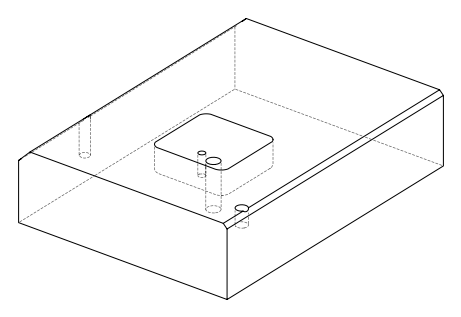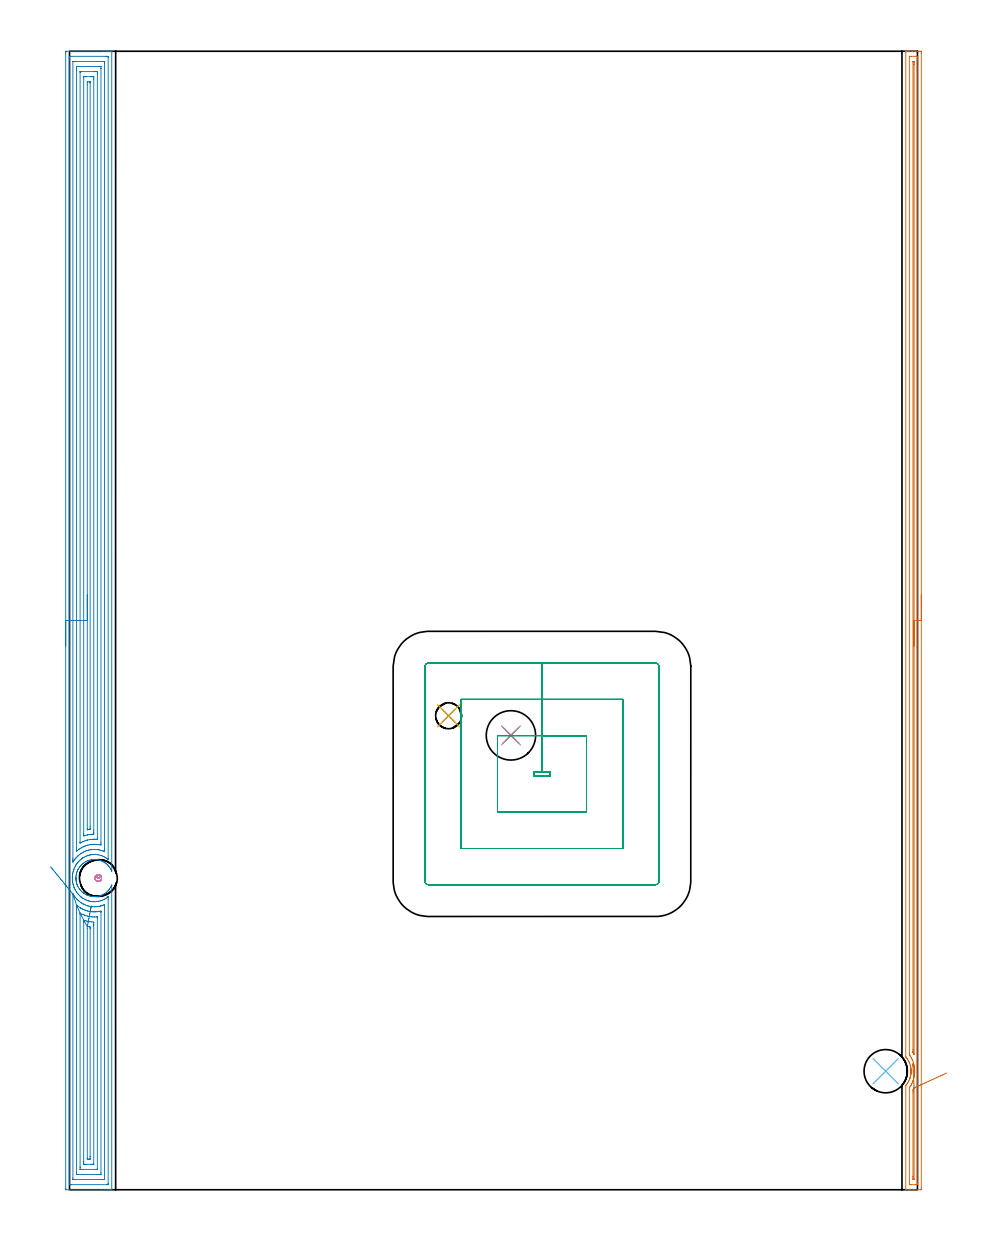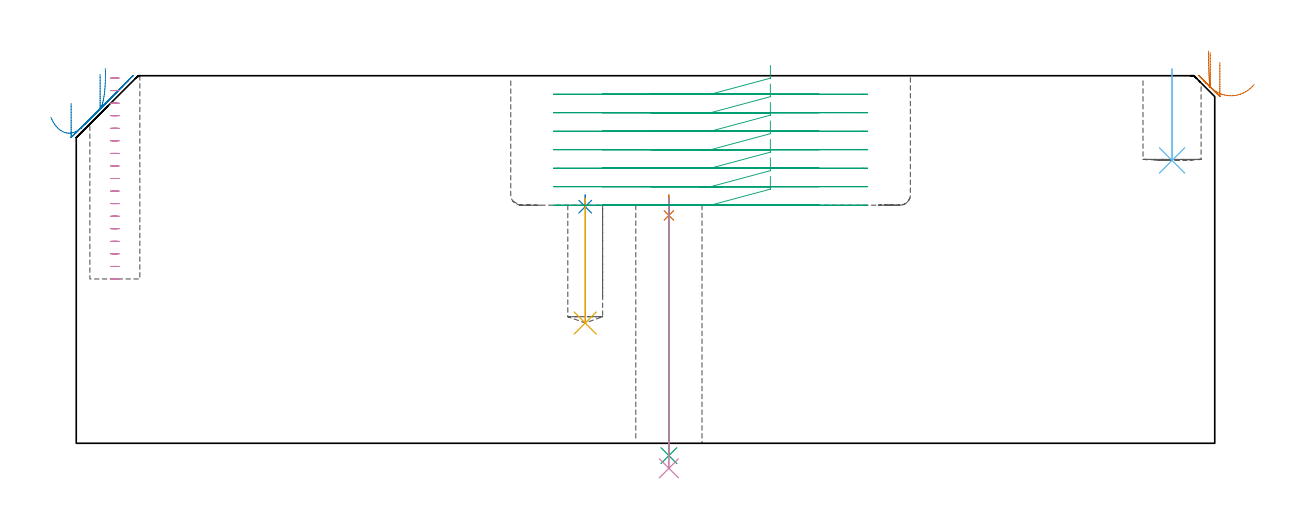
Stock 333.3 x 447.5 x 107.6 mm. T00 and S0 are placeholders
(PLAN: 10 operations, 7 tool changes, 50.3 min)
(1 SPOT_DRILL | STEP1HOLE | NXT0321_9005460120000 | 0.06 min | 4453 mm3)
(2 SPOT_DRILL_1 | STEP1POCKET | NXT0321_9005460120000 | 0.04 min | 4164 mm3)
(3 DRILL_THROUGH_HOLE_INTO_CENTER | STEP1HOLE | NXT0301_087 | 0.31 min | 7158 mm3)
(4 DRILL_TO_ENLARGE_THROUGH_HOLE | STEP1HOLE | UGT0301_261 | 0.33 min | 20139 mm3)
(5 DRILL_BLIND_HOLE_INTO_CENTER | STEP1POCKET | NXT0301_073 | 0.16 min | 2764 mm3)
(6 INDEXABLE_INSERT_DRILL_BLIND_HOLE_FROM_SOLID | STEP1POCKET_1 | NXT0302_005 | 0.11 min | 5570 mm3)
(7 AREA_MILL | FG_CHAMFER_SURFACE | UGT0205_001 | 10.95 min | 8315 mm3)
(8 AREA_MILL_1 | FG_CHAMFER_SURFACE_1 | UGT0205_001 | 25.11 min | 73232 mm3)
(9 MILL_RECTANGULAR_POCKET | POCKET_RECTANGULAR_STRAIGHT | NXT0201_007 | Follow Part, ap 6.25, ae 75% | 12.4 min | 474423 mm3)
(10 MILL_BLIND_HOLE_FROM_SOLID_MATERIAL | STEP1POCKET_2 | NXT0201_011 | Spiral | 0.85 min | 8852 mm3)
(TOOL NXT0321_9005460120000 | NC Spot Drill, 142deg, 12mm, Carbide, Uncoated | D12 PA142 FL30 Z2)
(TOOL NXT0301_087 | Carbide Drill 11.6mm [860.1-1160-058A1-MM 2214] | D11.6 PA140 FL72 Z2)
(TOOL UGT0301_261 | Twist Drill 19.4 mm | D19.4 PA118 FL140 Z2)
(TOOL NXT0301_073 | Carbide Drill 10.2mm [860.1-1020-031A1-MM 2214] | D10.2 PA140 FL55 Z2)
(TOOL NXT0302_005 | Index. Insert Drill 17mm [880-D1700L20-05] | D17 PA176 FL85 Z2)
(TOOL UGT0205_001 | Chamfer Mill 20 x 3 x 45 deg. | D20 FL50 Z2)
(TOOL NXT0201_007 | ENDMILL 25mm [R216.25-25050GCK54P 1620] | D25 R3 FL54 Z5)
(TOOL NXT0201_011 | ENDMILL 12mm [2P460-1200-NA 1630] | D12 FL38 Z6)
(OP 1 SPOT_DRILL)
G17 G21 G94 G90
T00 M6
G54
G17 G0 G90 X173.5 Y178.6 S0 M3
G43 Z117.6 H0
G94 G81 G98 Z66.7 F250. R72.7
G80
M5
M2
(OP 2 SPOT_DRILL_1)
G17 G21 G94 G90
T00 M6
G54
G17 G0 G90 X149. Y186.3 S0 M3
G43 Z117.6 H0
G94 G81 G98 Z69.261 F250. R72.7
G80
M5
M2
(OP 3 DRILL_THROUGH_HOLE_INTO_CENTER)
G17 G21 G94 G90
T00 M6
G54
G17 G0 G90 X173.5 Y178.6 S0 M3
G43 Z117.6 H1
G94 G73 G98 Z-3.611 F250. Q10.473 R71.7
G80
M5
M2
(OP 4 DRILL_TO_ENLARGE_THROUGH_HOLE)
G17 G21 G94 G90
T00 M6
G54
G17 G0 G90 X173.5 Y178.6 S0 M3
G43 Z117.6 H0
G94 G73 G98 Z-7.328 F250. Q19.257 R71.7
G80
M5
M2
(OP 5 DRILL_BLIND_HOLE_INTO_CENTER)
G17 G21 G94 G90
T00 M6
G54
G17 G0 G90 X149. Y186.3 S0 M3
G43 Z117.6 H1
G94 G81 G98 Z35.2 F250. R71.7
G80
M5
M2
(OP 6 INDEXABLE_INSERT_DRILL_BLIND_HOLE_FROM_SOLID)
G17 G21 G94 G90
T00 M6
G54
G17 G0 G90 X320.8 Y46.6 S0 M3
G43 Z117.6 H1
G94 G81 G98 Z82.8 F250. R109.6
G80
M5
M2
(OP 7 AREA_MILL)
G17 G21 G94 G90
T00 M6
G54
G17 G0 G90 X334.8 Y233.75 S1061 M3
G43 Z117.6 H0
Z111.5
G94 G1 Y233.712 Z110.628 F250.
Y233.598 Z109.763
Y233.409 Z108.912
Y233.147 Z108.08
Y232.813 Z107.274
Y232.41 Z106.5
Y231.941 Z105.764
Y231.41 Z105.072
Y230.821 Z104.429
Y230.178 Z103.84
Y229.486 Z103.308
Y228.75 Z102.84
Y227.976 Z102.437
Y227.17 Z102.103
Y226.338 Z101.841
Y225.486 Z101.652
Y224.622 Z101.538
Y223.75 Z101.5
X334.799 Y0.631 Z101.501
X334.796 Y0.214 Z101.502
X334.792 Y0.01 Z101.505
X334.386 Y0. Z101.91
X331.75 Z104.545
X330.353 Z105.943
X329.992 Z106.302
X329.04 Z107.26
X328.868 Y0.002 Z107.425
X328.702 Y0.01 Z107.589
X328.7 Y0.184 Z107.6
Y40.873
X328.703 Y41.001 Z107.589
X328.817 Y41.148 Z107.481
X329.016 Y41.401 Z107.283
X329.114 Y41.533 Z107.186
X329.342 Y41.844 Z106.957
X329.377 Y41.895 Z106.923
X329.631 Y42.312 Z106.669
X329.865 Y42.738 Z106.434
X330.065 Y43.166 Z106.232
X330.248 Y43.599 Z106.048
X330.261 Y43.632 Z106.036
X330.285 Y43.705 Z106.013
X330.334 Y43.854 Z105.964
X330.381 Y44.003 Z105.912
X330.406 Y44.077 Z105.888
X330.536 Y44.526 Z105.763
X330.636 Y44.972 Z105.663
X330.65 Y45.058 Z105.649
X330.696 Y45.344 Z105.598
X330.709 Y45.42 Z105.586
X330.73 Y45.601 Z105.566
X330.747 Y45.756 Z105.548
X330.761 Y45.866 Z105.538
Y45.872
X330.776 Y46.189 Z105.512
X330.779 Y46.238 Z105.51
X330.787 Y46.314
Y46.317
X330.788 Y46.636 Z105.504
X330.789 Y46.7 Z105.506
Y46.723
Y46.761 Z105.504
X330.782 Y46.85 Z105.505
X330.775 Y47.06 Z105.519
X330.771 Y47.133 Z105.522
X330.768 Y47.208 Z105.526
X330.731 Y47.595 Z105.566
X330.725 Y47.655 Z105.572
X330.668 Y48.027 Z105.628
X330.658 Y48.101 Z105.641
X330.563 Y48.55 Z105.732
X330.445 Y48.995 Z105.851
X330.249 Y49.6 Z106.049
X330.206 Y49.713 Z106.093
X330.194 Y49.745 Z106.106
X330.164 Y49.815 Z106.135
X330.134 Y49.889 Z106.165
X329.922 Y50.339 Z106.375
X329.846 Y50.486 Z106.453
X329.69 Y50.783 Z106.609
X329.464 Y51.157 Z106.834
X329.376 Y51.302 Z106.922
X329.246 Y51.492 Z107.052
X329.165 Y51.604 Z107.133
X329.112 Y51.677 Z107.186
X328.797 Y52.074 Z107.499
X328.704 Y52.198 Z107.59
X328.7 Y52.498 Z107.6
Y447.316
X328.702 Y447.49 Z107.588
X328.868 Y447.498 Z107.425
X329.04 Y447.5 Z107.26
X329.27 Z107.029
X329.992 Z106.302
X331.232 Z105.065
X332.629 Z103.667
X333.249 Z103.047
X334.127 Z102.169
X334.386 Y447.497 Z101.91
X334.792 Y447.49 Z101.505
X334.796 Y447.286 Z101.502
X334.8 Y446.869 Z101.5
Y223.75
X333.386 Z102.914
Y2.544
X333.379 Y2.018 Z102.921
X333.36 Y2.01 Z102.94
X333.288 Y2.005 Z103.012
X333.178 Y2.002 Z103.122
X333.041 Y2. Z103.259
X332.629 Z103.671
X330.871 Z105.429
X330.404 Z105.896
X330.196 Y2.003 Z106.104
X330.161 Y2.005 Z106.139
X330.128 Y2.009 Z106.172
X330.121 Y2.054 Z106.179
X330.116 Y2.294 Z106.184
X330.115 Y2.419 Z106.185
X330.114 Y3.19 Z106.186
X330.115 Y39.854 Z106.185
X330.117 Y39.978 Z106.183
X330.121 Y40.074 Z106.179
X330.124 Y40.118 Z106.176
X330.372 Y40.487 Z105.928
X330.618 Y40.873 Z105.682
X330.678 Y40.971 Z105.622
X330.714 Y41.033 Z105.586
X330.871 Y41.317 Z105.429
X331.025 Y41.611 Z105.275
X331.1 Y41.767 Z105.2
X331.306 Y42.219 Z104.994
X331.492 Y42.661 Z104.808
X331.534 Y42.771 Z104.766
X331.562 Y42.852 Z104.738
X331.75 Y43.436 Z104.55
X331.777 Y43.528 Z104.523
X331.784 Y43.556 Z104.516
X331.881 Y43.936 Z104.419
X331.95 Y44.246 Z104.35
X331.994 Y44.45 Z104.306
X332.087 Y45.001 Z104.213
X332.128 Y45.344 Z104.172
X332.171 Y45.81 Z104.129
X332.195 Y46.238 Z104.105
X332.199 Y46.676 Z104.101
X332.185 Y47.133 Z104.115
X332.151 Y47.618 Z104.149
X332.109 Y48.027 Z104.191
X332.011 Y48.656 Z104.289
X331.957 Y48.921 Z104.343
X331.919 Y49.096 Z104.381
X331.75 Y49.769 Z104.55
X331.736 Y49.815 Z104.564
X331.73 Y49.836 Z104.57
X331.425 Y50.71 Z104.875
X331.163 Y51.307 Z105.137
X331.014 Y51.604 Z105.286
X330.871 Y51.874 Z105.429
X330.506 Y52.498 Z105.794
X330.338 Y52.761 Z105.962
X330.142 Y53.065 Z106.158
X330.121 Y53.104 Z106.179
X330.118 Y53.125 Z106.182
X330.116 Y53.172 Z106.184
X330.114 Y53.268 Z106.186
Y53.392
Y444.956
X330.121 Y445.482 Z106.179
X330.14 Y445.49 Z106.16
X330.212 Y445.495 Z106.088
X330.322 Y445.498 Z105.978
X330.459 Y445.5 Z105.841
X330.871 Z105.429
X332.629 Z103.671
X333.096 Z103.204
X333.304 Y445.497 Z102.996
X333.339 Y445.495 Z102.961
X333.372 Y445.491 Z102.928
X333.379 Y445.446 Z102.921
X333.384 Y445.206 Z102.916
X333.385 Y445.081 Z102.915
X333.386 Y444.31 Z102.914
Y223.75
X331.972 Z104.328
X331.971 Y53.392 Z104.329
X331.969 Y53.187 Z104.331
X331.967 Y53.172 Z104.333
X331.965 Y53.171 Z104.335
X331.956 Y53.178 Z104.344
X331.942 Y53.198 Z104.358
X331.827 Y53.392 Z104.473
X331.75 Y53.526 Z104.55
X331.595 Y53.804 Z104.705
X331.535 Y53.914 Z104.765
X331.532 Y54.061 Z104.768
X331.53 Y54.287 Z104.77
X331.529 Y54.512 Z104.771
X331.528 Y55.181 Z104.772
X331.529 Y443.292 Z104.771
X331.53 Y443.405 Z104.77
X331.532 Y443.46 Z104.768
X331.535 Y443.482 Z104.765
X331.552 Y443.493 Z104.748
X331.75 Z104.55
X331.948 Y443.49 Z104.352
X331.965 Y443.292 Z104.335
X331.968 Y443.07 Z104.332
X331.971 Y442.398 Z104.329
X331.972 Y442.172 Z104.328
Y223.75
Y222.878 Z104.367
Y222.013 Z104.48
Y221.162 Z104.669
Y220.33 Z104.932
Y219.524 Z105.265
Y218.75 Z105.668
Y218.014 Z106.137
Y217.322 Z106.668
Y216.679 Z107.257
Y216.09 Z107.901
Y215.558 Z108.593
Y215.09 Z109.328
Y214.687 Z110.102
Y214.353 Z110.908
Y214.091 Z111.74
Y213.902 Z112.592
Y213.788 Z113.457
Y213.75 Z114.328
G0 Z117.6
X331.5 Y49.491
Z114.812
G1 Y49.496 Z113.94
X331.503 Y49.424 Z113.07
X331.51 Y49.278 Z112.21
X331.521 Y49.057 Z111.367
X331.536 Y48.763 Z110.545
X331.553 Y48.399 Z109.753
X331.575 Y47.967 Z108.995
X331.599 Y47.471 Z108.277
X331.626 Y46.915 Z107.606
X331.656 Y46.302 Z106.986
X331.689 Y45.638 Z106.422
X331.724 Y44.926 Z105.918
X331.761 Y44.174 Z105.477
X331.799 Y43.386 Z105.104
X331.84 Y42.569 Z104.802
X331.881 Y41.729 Z104.571
X331.923 Y40.872 Z104.415
X331.965 Y40.004 Z104.335
X331.971 Y39.753 Z104.329
Y4.208
X331.97 Y4.095 Z104.33
X331.967 Y4.04 Z104.333
X331.965 Y4.018 Z104.335
X331.948 Y4.007 Z104.352
X331.75 Z104.55
X331.552 Y4.01 Z104.748
X331.535 Y4.208 Z104.765
X331.532 Y4.429 Z104.768
X331.529 Y5.102 Z104.771
Y5.328
Y38.415
X331.534 Y39.084 Z104.766
X331.536 Y39.302 Z104.764
X331.75 Y39.666 Z104.55
X331.865 Y39.862 Z104.435
X331.935 Y39.978 Z104.365
X331.948 Y39.996 Z104.352
X331.965 Y40.004 Z104.335
X332.575 Y40.284 Z103.777
X333.226 Y40.583 Z103.279
X333.914 Y40.898 Z102.846
X334.634 Y41.229 Z102.481
X335.381 Y41.571 Z102.185
X336.147 Y41.923 Z101.963
X336.929 Y42.282 Z101.815
X337.719 Y42.644 Z101.743
X338.512 Y43.008 Z101.746
X339.301 Y43.37 Z101.826
X340.082 Y43.728 Z101.981
X340.847 Y44.079 Z102.21
X341.591 Y44.421 Z102.512
X342.308 Y44.75 Z102.884
X342.993 Y45.064 Z103.323
X343.641 Y45.361 Z103.826
X344.246 Y45.639 Z104.39
X344.804 Y45.895 Z105.009
G0 Z117.6
M5
M2
(OP 8 AREA_MILL_1)
G17 G21 G94 G90
T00 M6
G54
G17 G0 G90 X-1.5 Y213.75 S1061 M3
G43 Z117.6 H0
Z99.5
G94 G1 Y213.788 Z98.628 F250.
Y213.902 Z97.764
Y214.091 Z96.912
Y214.353 Z96.08
Y214.687 Z95.274
Y215.09 Z94.5
Y215.558 Z93.764
Y216.09 Z93.072
Y216.679 Z92.429
Y217.322 Z91.84
Y218.014 Z91.309
Y218.75 Z90.84
Y219.524 Z90.437
Y220.33 Z90.103
Y221.162 Z89.841
Y222.014 Z89.652
Y222.878 Z89.538
Y223.75 Z89.5
Y446.869
X-1.497 Y447.179 Z89.502
X-1.492 Y447.49 Z89.506
X-1.177 Y447.5 Z89.82
X13.342 Z104.336
X14.758 Z105.754
X15.124 Z106.119
X15.856 Z106.855
X16.119 Z107.119
X16.543 Y447.497 Z107.535
X16.592 Y447.494 Z107.583
X16.597 Y447.492 Z107.588
X16.6 Y447.316 Z107.6
Y125.381
X16.596 Y125.191 Z107.589
X16.528 Y125.326 Z107.526
X16.501 Y125.381 Z107.501
X16.435 Y125.529 Z107.435
X16.269 Y125.87 Z107.269
X16.008 Y126.322 Z107.008
X15.724 Y126.763 Z106.724
X15.701 Y126.795 Z106.701
X15.342 Y127.234 Z106.342
X14.962 Y127.657 Z105.962
X14.814 Y127.8 Z105.814
X14.378 Y128.171 Z105.378
X13.927 Y128.519 Z104.927
X13.882 Y128.551 Z104.882
X13.466 Y128.802 Z104.466
X13.04 Y129.031 Z104.04
X12.6 Y129.232 Z103.6
X12.154 Y129.407 Z103.154
X12.04 Y129.445 Z103.04
X11.267 Y129.639 Z102.267
X10.824 Y129.719 Z101.824
X10.38 Y129.769 Z101.38
X9.937 Y129.791 Z100.937
X9.493 Y129.785 Z100.493
X9.049 Y129.752 Z100.049
X8.607 Y129.693 Z99.607
X8.162 Y129.605 Z99.162
X7.72 Y129.493 Z98.72
X7.561 Y129.445 Z98.561
X7.195 Y129.311 Z98.195
X6.833 Y129.161 Z97.833
X6.385 Y128.942 Z97.385
X5.946 Y128.694 Z96.946
X5.719 Y128.551 Z96.719
X5.384 Y128.305 Z96.384
X5.059 Y128.042 Z96.059
X4.877 Y127.873 Z95.876
X4.643 Y127.657 Z95.642
X4.346 Y127.328 Z95.345
X4.174 Y127.137 Z95.172
X4.134 Y127.086 Z95.132
X3.882 Y126.763 Z94.881
X3.593 Y126.321 Z94.591
X3.329 Y125.87 Z94.326
X3.307 Y125.828 Z94.303
X3.287 Y125.792 Z94.285
X3.101 Y125.381 Z94.1
X3.063 Y125.284 Z94.062
X2.941 Y124.976 Z93.94
X2.827 Y124.619 Z93.825
X2.799 Y124.531 Z93.796
X2.789 Y124.487 Z93.784
X2.736 Y124.286 Z93.733
X2.683 Y124.082 Z93.68
X2.597 Y123.636 Z93.596
X2.541 Y123.188 Z93.539
X2.513 Y122.741 Z93.51
X2.514 Y122.555 Z93.505
Y122.516 Z93.507
X2.515 Y122.294 Z93.504
X2.518 Y122.251 Z93.506
X2.531 Y121.992 Z93.526
X2.533 Y121.954 Z93.528
X2.539 Y121.847 Z93.535
X2.583 Y121.468 Z93.582
X2.592 Y121.4 Z93.59
X2.649 Y121.092 Z93.647
X2.677 Y120.952 Z93.671
X2.689 Y120.909 Z93.681
X2.726 Y120.755 Z93.721
X2.789 Y120.506 Z93.783
X2.803 Y120.462 Z93.797
X2.931 Y120.057 Z93.931
X2.946 Y120.018 Z93.946
X3.104 Y119.612 Z94.101
X3.287 Y119.213 Z94.285
X3.566 Y118.718 Z94.563
X3.857 Y118.279 Z94.854
X4.174 Y117.854 Z95.172
X4.198 Y117.825 Z95.197
X4.616 Y117.376 Z95.615
X5.083 Y116.931 Z96.082
X5.143 Y116.885 Z96.142
X5.322 Y116.751 Z96.318
X5.509 Y116.608 Z96.508
X5.573 Y116.564 Z96.573
X5.946 Y116.312 Z96.946
X6.41 Y116.037 Z97.41
X6.62 Y115.933 Z97.62
X6.833 Y115.836 Z97.833
X7.274 Y115.661 Z98.274
X7.72 Y115.511 Z98.72
X8.162 Y115.395 Z99.162
X8.607 Y115.307 Z99.607
X9.049 Y115.248 Z100.049
X9.493 Y115.215 Z100.493
X9.937 Y115.209 Z100.937
X10.38 Y115.231 Z101.38
X10.824 Y115.281 Z101.824
X11.267 Y115.358 Z102.267
X11.712 Y115.464 Z102.712
X12.154 Y115.599 Z103.154
X12.6 Y115.768 Z103.6
X13.04 Y115.963 Z104.04
X13.191 Y116.037 Z104.191
X13.563 Y116.252 Z104.563
X13.927 Y116.49 Z104.927
X14.514 Y116.931 Z105.514
X14.814 Y117.202 Z105.814
X15.114 Y117.506 Z106.114
X15.399 Y117.825 Z106.399
X15.701 Y118.214 Z106.701
X16.035 Y118.718 Z107.035
X16.281 Y119.161 Z107.281
X16.512 Y119.635 Z107.511
X16.595 Y119.809 Z107.59
X16.6 Y119.568 Z107.6
Y0.184
X16.597 Y0.01 Z107.588
X16.545 Y0.007 Z107.536
X16.119 Y0. Z107.119
X15.856 Z106.855
X15.124 Z106.119
X13.867 Z104.864
X12.451 Z103.446
X-1.178 Z89.82
X-1.492 Y0.01 Z89.506
X-1.499 Y0.323 Z89.499
Y0.338
X-1.5 Y223.75 Z89.5
X-0.086 Z90.914
X-0.085 Y445.143 Z90.915
X-0.084 Y445.205 Z90.916
X-0.079 Y445.329 Z90.921
X-0.069 Y445.49 Z90.931
X-0.024 Y445.492 Z90.976
X0.451 Y445.499 Z91.451
X14.233 Y445.5 Z105.233
X14.707 Y445.499 Z105.707
X15.124 Y445.492 Z106.124
X15.176 Y445.49 Z106.176
X15.182 Y445.267 Z106.182
X15.185 Y445.143 Z106.185
Y130.175
X15.182 Y130.05 Z106.182
X15.176 Y129.837 Z106.176
X15.124 Y129.875 Z106.124
X14.557 Y130.299 Z105.557
X14.233 Y130.503 Z105.233
X13.745 Y130.789 Z104.745
X13.342 Y130.985 Z104.342
X12.882 Y131.194 Z103.882
X12.451 Y131.352 Z103.451
X12.219 Y131.426 Z103.219
X11.56 Y131.586 Z102.56
X11.074 Y131.681 Z102.074
X10.669 Y131.733 Z101.669
X10.089 Y131.775 Z101.089
X9.778 Y131.779 Z100.778
X9.216 Y131.757 Z100.216
X8.887 Y131.729 Z99.887
X8.417 Y131.665 Z99.417
X7.995 Y131.582 Z98.995
X7.684 Y131.506 Z98.684
X7.104 Y131.335 Z98.104
X6.998 Y131.301 Z97.998
X6.711 Y131.194 Z97.711
X6.366 Y131.04 Z97.366
X6.213 Y130.966 Z97.213
X5.775 Y130.74 Z96.775
X5.322 Y130.482 Z96.322
X5.209 Y130.413 Z96.209
X5.037 Y130.299 Z96.037
X4.692 Y130.038 Z95.692
X4.431 Y129.826 Z95.431
X4.206 Y129.631 Z95.206
X3.957 Y129.405 Z94.957
X3.749 Y129.195 Z94.749
X3.54 Y128.969 Z94.54
X3.325 Y128.727 Z94.325
X3.147 Y128.511 Z94.147
X2.93 Y128.23 Z93.93
X2.649 Y127.82 Z93.649
X2.569 Y127.697 Z93.569
X2.519 Y127.616 Z93.519
X2.24 Y127.133 Z93.24
X2.036 Y126.722 Z93.036
X1.984 Y126.609 Z92.984
X1.758 Y126.077 Z92.758
X1.69 Y125.897 Z92.69
X1.666 Y125.828 Z92.666
X1.477 Y125.216 Z92.477
X1.403 Y124.934 Z92.403
X1.303 Y124.496 Z92.303
X1.219 Y124.039 Z92.219
X1.142 Y123.421 Z92.142
X1.129 Y123.276 Z92.129
X1.12 Y123.145 Z92.12
X1.109 Y122.903 Z92.109
X1.103 Y122.251 Z92.103
X1.114 Y122.003 Z92.114
X1.135 Y121.674 Z92.135
X1.166 Y121.357 Z92.166
X1.184 Y121.198 Z92.184
X1.211 Y121.012 Z92.211
X1.31 Y120.462 Z92.31
X1.451 Y119.877 Z92.451
X1.542 Y119.568 Z92.542
X1.758 Y118.929 Z92.758
X1.843 Y118.702 Z92.843
X1.855 Y118.674 Z92.855
X1.927 Y118.505 Z92.927
X2.15 Y118.039 Z93.15
X2.294 Y117.78 Z93.294
X2.649 Y117.189 Z93.649
X2.851 Y116.885 Z93.851
X3.145 Y116.491 Z94.145
X3.333 Y116.254 Z94.333
X3.54 Y116.021 Z94.54
X3.568 Y115.991 Z94.568
X4. Y115.563 Z95.
X4.431 Y115.159 Z95.431
X4.453 Y115.141 Z95.453
X4.51 Y115.097 Z95.51
X4.98 Y114.759 Z95.98
X5.322 Y114.528 Z96.322
X5.86 Y114.203 Z96.86
X6.213 Y114.027 Z97.213
X6.532 Y113.883 Z97.532
X7.104 Y113.672 Z98.104
X7.429 Y113.564 Z98.429
X7.862 Y113.442 Z98.862
X7.995 Y113.414 Z98.995
X8.533 Y113.308 Z99.533
X8.887 Y113.262 Z99.887
X8.939 Y113.256 Z99.939
X9.376 Y113.231 Z100.376
X9.778 Y113.216 Z100.778
X9.871 Y113.215 Z100.871
X10.669 Y113.26 Z101.669
X10.713 Y113.264 Z101.713
X11.067 Y113.308 Z102.067
X11.482 Y113.386 Z102.482
X11.56 Y113.404 Z102.56
X12.187 Y113.573 Z103.187
X12.451 Y113.654 Z103.451
X12.85 Y113.802 Z103.85
X13.342 Y114.008 Z104.342
X13.476 Y114.068 Z104.476
X13.748 Y114.203 Z104.748
X14.053 Y114.383 Z105.053
X14.233 Y114.497 Z105.233
X14.592 Y114.736 Z105.592
X15.087 Y115.097 Z106.087
X15.109 Y115.112 Z106.109
X15.124 Y115.12 Z106.124
X15.179 Y115.145 Z106.179
X15.182 Y115.097 Z106.182
X15.184 Y115.036 Z106.184
X15.186 Y114.203 Z106.186
X15.185 Y2.357 Z106.185
X15.184 Y2.295 Z106.184
X15.179 Y2.171 Z106.179
X15.169 Y2.01 Z106.169
X15.124 Y2.008 Z106.124
X14.649 Y2.001 Z105.649
X0.867 Y2. Z91.867
X0.393 Y2.001 Z91.393
X-0.024 Y2.008 Z90.976
X-0.076 Y2.01 Z90.924
X-0.082 Y2.233 Z90.918
X-0.085 Y2.357 Z90.915
X-0.086 Y223.75 Z90.914
X1.328 Z92.328
X1.329 Y443.4 Z92.329
X1.33 Y443.454 Z92.33
X1.332 Y443.479 Z92.332
X1.334 Y443.486 Z92.334
X1.345 Y443.49 Z92.345
X1.553 Y443.498 Z92.553
X1.758 Y443.499 Z92.758
X2.442 Y443.5 Z93.442
X13.135 Z104.135
X13.342 Y443.498 Z104.342
X13.549 Y443.495 Z104.549
X13.686 Y443.49 Z104.686
X13.765 Y443.479 Z104.765
X13.767 Y443.435 Z104.767
X13.769 Y443.292 Z104.769
X13.771 Y442.861 Z104.771
Y133.876
X13.77 Y133.446 Z104.77
X13.766 Y132.982 Z104.766
X13.765 Y132.92 Z104.765
X13.715 Y132.936 Z104.715
X13.588 Y132.982 Z104.588
X13.342 Y133.085 Z104.342
X13.166 Y133.158 Z104.166
X12.724 Y133.315 Z103.724
X12.451 Y133.394 Z103.451
X11.896 Y133.538 Z102.896
X11.56 Y133.606 Z102.56
X11.21 Y133.671 Z102.21
X10.816 Y133.728 Z101.816
X10.669 Y133.739 Z101.669
X9.87 Y133.784 Z100.87
X9.778 Y133.782 Z100.778
X9.014 Y133.748 Z100.014
X8.887 Y133.735 Z99.887
X8.225 Y133.646 Z99.225
X7.995 Y133.601 Z98.995
X7.491 Y133.489 Z98.491
X7.104 Y133.378 Z98.104
X6.8 Y133.287 Z97.8
X6.213 Y133.068 Z97.213
X6.152 Y133.044 Z97.152
X6.005 Y132.982 Z97.005
X5.55 Y132.754 Z96.55
X5.322 Y132.635 Z96.322
X4.973 Y132.438 Z95.973
X4.431 Y132.11 Z95.431
X4.418 Y132.101 Z95.418
X4.398 Y132.088 Z95.398
X3.914 Y131.713 Z94.914
X3.54 Y131.404 Z94.54
X3.428 Y131.307 Z94.428
X3.304 Y131.194 Z94.304
X2.973 Y130.869 Z93.973
X2.649 Y130.526 Z93.649
X2.542 Y130.408 Z93.542
X2.447 Y130.299 Z93.447
X2.14 Y129.916 Z93.14
X1.994 Y129.729 Z92.994
X1.759 Y129.405 Z92.759
X1.407 Y128.864 Z92.407
X1.352 Y128.781 Z92.352
X1.335 Y128.873 Z92.335
X1.333 Y128.938 Z92.333
X1.33 Y129.405 Z92.33
X1.329 Y129.836 Z92.329
X1.328 Y130.299 Z92.328
Y223.75
X2.743 Z93.743
Y440.609
X2.745 Y441.408 Z93.745
X2.747 Y441.462 Z93.747
X2.749 Y441.485 Z93.749
X2.765 Y441.49 Z93.765
X2.875 Y441.494 Z93.875
X3.097 Y441.498 Z94.097
X3.54 Y441.5 Z94.54
X11.56 Z102.56
X12.005 Y441.498 Z103.005
X12.225 Y441.494 Z103.225
X12.335 Y441.49 Z103.335
X12.351 Y441.485 Z103.351
X12.353 Y441.468 Z103.353
X12.355 Y441.427 Z103.355
X12.357 Y440.703 Z103.357
Y440.609
Y136.559
X12.356 Y135.76 Z103.356
X12.355 Y135.665 Z103.355
X12.35 Y135.476 Z103.35
X11.599 Y135.626 Z102.599
X11.39 Y135.665 Z102.39
X10.669 Y135.742 Z101.669
X10.585 Y135.749 Z101.585
X9.778 Y135.779 Z100.778
X9.663 Y135.78 Z100.663
X8.887 Y135.742 Z99.887
X8.814 Y135.737 Z99.814
X8.229 Y135.665 Z99.229
X8.025 Y135.635 Z99.025
X7.995 Y135.629 Z98.995
X7.297 Y135.471 Z98.297
X7.104 Y135.419 Z98.104
X6.604 Y135.273 Z97.604
X6.213 Y135.134 Z97.213
X5.951 Y135.034 Z96.951
X5.332 Y134.771 Z96.332
X5.322 Y134.766 Z96.322
X4.741 Y134.46 Z95.741
X4.431 Y134.285 Z95.431
X4.177 Y134.131 Z95.177
X3.771 Y133.876 Z94.771
X3.637 Y133.779 Z94.637
X3.54 Y133.705 Z94.54
X3.135 Y133.389 Z94.135
X3.014 Y133.294 Z94.014
X2.893 Y133.199 Z93.893
X2.796 Y133.124 Z93.796
X2.749 Y133.095 Z93.749
X2.743 Y133.876 Z93.743
Y223.75
X4.157 Z95.157
Y439.096
X4.159 Y439.372 Z95.159
X4.161 Y439.45 Z95.161
X4.164 Y439.49 Z95.164
X4.179 Y439.492 Z95.179
X4.262 Y439.496 Z95.262
X4.431 Y439.499 Z95.431
X4.646 Y439.5 Z95.646
X9.992 Z100.992
X10.669 Y439.498 Z101.669
X10.887 Y439.496 Z101.887
X10.933 Y439.49 Z101.933
X10.936 Y439.478 Z101.936
X10.939 Y439.443 Z101.939
X10.942 Y438.821 Z101.942
X10.943 Y438.545 Z101.943
X10.942 Y138.348 Z101.942
X10.941 Y138.074 Z101.941
X10.936 Y137.797 Z101.936
X10.934 Y137.733 Z101.934
X10.9 Z101.9
X10.821 Y137.736 Z101.821
X10.669 Y137.744 Z101.669
X10.363 Y137.76 Z101.363
X9.778 Y137.779 Z100.778
X9.462 Y137.77 Z100.462
X8.887 Y137.738 Z99.887
X8.625 Y137.716 Z99.625
X7.995 Y137.635 Z98.995
X7.839 Y137.611 Z98.839
X7.104 Y137.461 Z98.104
X7.068 Y137.453 Z98.068
X6.407 Y137.26 Z97.407
X6.213 Y137.196 Z97.213
X5.747 Y137.028 Z96.747
X5.322 Y136.853 Z96.322
X5.118 Y136.765 Z96.118
X4.671 Y136.559 Z95.671
X4.511 Y136.479 Z95.511
X4.431 Y136.439 Z95.431
X4.18 Y136.318 Z95.18
X4.162 Y136.312 Z95.162
X4.161 Y136.318 Z95.161
X4.158 Y136.345 Z95.158
X4.157 Y136.394 Z95.157
Y136.467
Y223.75
X5.571 Z96.571
X5.572 Y437.355 Z96.572
X5.573 Y437.435 Z96.573
X5.575 Y437.474 Z96.575
X5.577 Y437.487 Z96.577
X5.593 Y437.49 Z96.593
X5.75 Y437.497 Z96.75
X6.213 Y437.499 Z97.213
X6.638 Y437.5 Z97.638
X8.421 Z99.421
X8.887 Y437.499 Z99.887
X9.315 Y437.497 Z100.315
X9.492 Y437.49 Z100.492
X9.522 Y437.478 Z100.522
X9.524 Y437.417 Z100.524
X9.527 Y437.283 Z100.527
X9.528 Y437.032 Z100.528
X9.529 Y436.388 Z100.529
Y141.03
X9.528 Y140.387 Z100.528
X9.526 Y140.136 Z100.526
X9.522 Y139.816 Z100.522
X9.514 Y139.788 Z100.514
X9.459 Y139.782 Z100.459
X9.37 Y139.774 Z100.37
X9.255 Y139.766 Z100.255
X8.887 Y139.739 Z99.887
X8.432 Y139.698 Z99.432
X7.995 Y139.641 Z98.995
X7.648 Y139.591 Z98.648
X7.104 Y139.478 Z98.104
X6.912 Y139.435 Z97.912
X6.213 Y139.252 Z97.213
X6.178 Y139.242 Z97.178
X5.906 Y139.157 Z96.906
X5.85 Y139.139 Z96.85
X5.586 Y139.054 Z96.586
X5.578 Y139.242 Z96.578
X5.573 Y139.733 Z96.573
X5.572 Y139.886 Z96.572
X5.571 Y223.75 Z96.571
X6.985 Z97.985
Y434.469
X6.987 Y435.244 Z97.987
X6.988 Y435.361 Z97.988
X6.992 Y435.474 Z97.992
X7.104 Y435.49 Z98.104
X7.742 Y435.499 Z98.742
X7.995 Y435.497 Z98.995
X8.08 Y435.493 Z99.08
X8.105 Y435.49 Z99.105
X8.109 Y435.442 Z99.109
X8.113 Y435.363 Z99.113
X8.114 Y435.244 Z99.114
X8.115 Y435.124 Z99.115
Y142.7
X8.113 Y141.925 Z99.113
X8.112 Y141.808 Z99.112
X8.108 Y141.694 Z99.108
X7.995 Y141.669 Z98.995
X7.454 Y141.574 Z98.454
X7.104 Y141.508 Z98.104
X7.043 Y141.499 Z98.043
X7.005 Y141.495 Z98.005
X6.992 Y141.504 Z97.992
X6.99 Y141.566 Z97.99
X6.986 Y141.805 Z97.986
Y141.925
X6.985 Y223.75 Z97.985
Y224.622 Z98.023
Y225.486 Z98.137
Y226.338 Z98.326
Y227.17 Z98.588
Y227.976 Z98.922
Y228.75 Z99.325
Y229.486 Z99.794
Y230.178 Z100.325
Y230.821 Z100.914
Y231.41 Z101.557
Y231.942 Z102.25
Y232.41 Z102.985
Y232.813 Z103.759
Y233.147 Z104.565
Y233.409 Z105.397
Y233.598 Z106.249
Y233.712 Z107.114
Y233.75 Z107.985
G0 Z117.6
X-7.42 Y126.918
Z95.422
G1 X-7.104 Y126.532 Z94.706
X-6.749 Y126.1 Z94.037
X-6.359 Y125.624 Z93.419
X-5.935 Y125.108 Z92.857
X-5.483 Y124.556 Z92.355
X-5.004 Y123.973 Z91.917
X-4.503 Y123.362 Z91.547
X-3.983 Y122.729 Z91.247
X-3.449 Y122.078 Z91.02
X-2.904 Y121.414 Z90.866
X-2.353 Y120.742 Z90.789
X-1.8 Y120.068 Z90.787
X-1.248 Y119.396 Z90.861
X-0.703 Y118.732 Z91.011
X-0.168 Y118.08 Z91.235
X0.352 Y117.446 Z91.532
X0.854 Y116.834 Z91.899
X1.334 Y116.249 Z92.334
X1.357 Y116.222 Z92.357
X1.507 Y115.991 Z92.507
X1.758 Y115.609 Z92.758
X2.129 Y115.097 Z93.129
X2.356 Y114.806 Z93.356
X2.649 Y114.477 Z93.649
X2.91 Y114.203 Z93.91
X3.225 Y113.89 Z94.225
X3.54 Y113.6 Z94.54
X3.889 Y113.308 Z94.889
X4.431 Y112.913 Z95.431
X4.725 Y112.715 Z95.725
X5.208 Y112.414 Z96.208
X5.322 Y112.35 Z96.322
X5.461 Y112.275 Z96.461
X6.213 Y111.939 Z97.213
X6.97 Y111.655 Z97.97
X7.104 Y111.614 Z98.104
X7.431 Y111.52 Z98.431
X7.995 Y111.397 Z98.995
X8.148 Y111.367 Z99.148
X8.887 Y111.265 Z99.887
X9.163 Y111.242 Z100.163
X9.778 Y111.221 Z100.778
X10.068 Y111.228 Z101.068
X10.669 Y111.265 Z101.669
X10.9 Y111.288 Z101.9
X11.56 Y111.386 Z102.56
X11.672 Y111.407 Z102.672
X12.148 Y111.52 Z103.148
X12.387 Y111.584 Z103.387
X12.451 Y111.604 Z103.451
X13.053 Y111.81 Z104.053
X13.342 Y111.922 Z104.342
X13.693 Y112.062 Z104.693
X13.741 Y112.079 Z104.741
X13.761 Y112.084 Z104.761
X13.766 Y112.082 Z104.766
X13.768 Y112.077 Z104.768
X13.77 Y112.053 Z104.77
X13.771 Y111.983 Z104.771
Y111.52
Y4.1
X13.77 Y4.046 Z104.77
X13.768 Y4.021 Z104.768
X13.766 Y4.014 Z104.766
X13.755 Y4.01 Z104.755
X13.547 Y4.002 Z104.547
X13.342 Y4.001 Z104.342
X12.658 Y4. Z103.658
X1.965 Z92.965
X1.758 Y4.002 Z92.758
X1.551 Y4.005 Z92.551
X1.414 Y4.01 Z92.414
X1.335 Y4.021 Z92.335
X1.333 Y4.065 Z92.333
X1.331 Y4.208 Z92.331
X1.329 Y4.639 Z92.329
Y116.135
X1.33 Y116.172 Z92.33
X1.332 Y116.219 Z92.332
X1.334 Y116.249 Z92.334
X2.75 Y111.91 Z93.75
X2.808 Y111.869 Z93.808
X2.876 Y111.817 Z93.876
X3.248 Y111.52 Z94.248
X3.416 Y111.395 Z94.416
X3.54 Y111.307 Z94.54
X4.225 Y110.833 Z95.225
X4.431 Y110.708 Z95.431
X4.57 Y110.625 Z95.57
X5.057 Y110.366 Z96.057
X5.322 Y110.245 Z96.322
X6.002 Y109.943 Z97.002
X6.213 Y109.865 Z97.213
X6.58 Y109.731 Z97.58
X7.104 Y109.581 Z98.104
X7.31 Y109.525 Z98.31
X7.995 Y109.384 Z98.995
X8.405 Y109.32 Z99.405
X8.887 Y109.262 Z99.887
X9.384 Y109.232 Z100.384
X9.778 Y109.221 Z100.778
X10.269 Y109.237 Z101.269
X10.669 Y109.263 Z101.669
X11.093 Y109.306 Z102.093
X11.56 Y109.377 Z102.56
X11.862 Y109.428 Z102.862
X12.332 Y109.524 Z103.332
X12.351 Y109.526 Z103.351
X12.353 Y109.495 Z103.353
X12.355 Y109.415 Z103.355
X12.357 Y109.254 Z103.357
Y108.931
Y6.891
X12.355 Y6.092 Z103.355
X12.353 Y6.038 Z103.353
X12.351 Y6.015 Z103.351
X12.335 Y6.01 Z103.335
X12.225 Y6.006 Z103.225
X12.003 Y6.002 Z103.003
X11.56 Y6. Z102.56
X3.54 Z94.54
X3.095 Y6.002 Z94.095
X2.875 Y6.005 Z93.875
X2.765 Y6.01 Z93.765
X2.749 Y6.015 Z93.749
X2.747 Y6.032 Z93.747
X2.745 Y6.073 Z93.745
X2.743 Y6.797 Z93.743
Y110.869
X2.745 Y111.52 Z93.745
X2.75 Y111.91 Z93.75
X4.165 Y108.691 Z95.165
X4.173 Y108.689 Z95.173
X4.201 Y108.678 Z95.201
X4.967 Y108.3 Z95.967
X5.322 Y108.149 Z96.322
X5.821 Y107.943 Z96.821
X6.213 Y107.806 Z97.213
X6.419 Y107.737 Z97.419
X7.104 Y107.552 Z98.104
X7.605 Y107.441 Z98.605
X7.995 Y107.373 Z98.995
X8.656 Y107.28 Z99.656
X8.887 Y107.261 Z99.887
X9.605 Y107.222 Z100.605
X9.778 Y107.221 Z100.778
X10.475 Y107.243 Z101.475
X10.89 Y107.261 Z101.89
X10.937 Y107.254 Z101.937
X10.939 Y107.213 Z101.939
X10.941 Y107.14 Z101.941
X10.942 Y107.048 Z101.942
X10.943 Y106.773 Z101.943
Y8.404
X10.941 Y8.128 Z101.941
X10.938 Y8.05 Z101.938
X10.936 Y8.011 Z101.936
X10.921 Y8.008 Z101.921
X10.838 Y8.004 Z101.838
X10.669 Y8.001 Z101.669
X10.454 Y8. Z101.454
X5.108 Z96.108
X4.431 Y8.002 Z95.431
X4.213 Y8.004 Z95.213
X4.167 Y8.01 Z95.167
X4.164 Y8.022 Z95.164
X4.161 Y8.057 Z95.161
X4.157 Y8.679 Z95.157
Y8.955
Y108.218
X4.16 Y108.494 Z95.16
X4.164 Y108.676 Z95.164
X4.165 Y108.691 Z95.165
X5.581 Y105.952 Z96.581
X5.609 Y105.945 Z96.609
X5.728 Y105.909 Z96.728
X5.926 Y105.847 Z96.926
X6.213 Y105.761 Z97.213
X6.761 Y105.605 Z97.761
X7.104 Y105.529 Z98.104
X7.883 Y105.373 Z98.883
X7.995 Y105.357 Z98.995
X8.745 Y105.26 Z99.745
X9.507 Y105.21 Z100.507
X9.522 Y105.114 Z100.522
X9.527 Y104.617 Z100.527
X9.528 Y104.366 Z100.528
X9.529 Y103.721 Z100.529
X9.528 Y10.145 Z100.528
X9.527 Y10.065 Z100.527
X9.524 Y10.026 Z100.524
X9.523 Y10.013 Z100.523
X9.507 Y10.01 Z100.507
X9.35 Y10.003 Z100.35
X8.887 Y10.001 Z99.887
X8.461 Y10. Z99.461
X6.679 Z97.679
X6.213 Y10.001 Z97.213
X5.785 Y10.003 Z96.785
X5.608 Y10.01 Z96.608
X5.578 Y10.022 Z96.578
X5.576 Y10.083 Z96.576
X5.573 Y10.217 Z96.573
X5.572 Y10.468 Z96.572
X5.571 Y11.112 Z96.571
X5.572 Y105.26 Z96.572
X5.575 Y105.9 Z96.575
X5.578 Y105.944 Z96.578
X5.581 Y105.952 Z96.581
X6.991 Y103.507 Z97.991
X7.01 Y103.509 Z98.01
X7.07 Y103.506 Z98.07
X7.104 Y103.5 Z98.104
X7.258 Y103.471 Z98.258
X7.995 Y103.342 Z98.995
X8.096 Y103.324 Z99.096
X8.108 Y102.935 Z99.108
X8.113 Y102.697 Z99.113
X8.114 Y102.577 Z99.114
X8.115 Y13.031 Z99.115
X8.113 Y12.256 Z99.113
X8.112 Y12.14 Z99.112
X8.108 Y12.026 Z99.108
X7.995 Y12.01 Z98.995
X7.358 Y12.002 Z98.358
X7.104 Y12.004 Z98.104
X7.02 Y12.007 Z98.02
X6.995 Y12.01 Z97.995
X6.991 Y12.058 Z97.991
X6.988 Y12.137 Z97.988
X6.986 Y12.256 Z97.986
X6.985 Y12.376 Z97.985
Y102.697
X6.988 Y103.471 Z97.988
X6.989 Y103.5 Z97.989
X6.991 Y103.507 Z97.991
X7.153 Y104.34 Z98.192
X7.311 Y105.153 Z98.466
X7.464 Y105.939 Z98.811
X7.611 Y106.693 Z99.225
X7.75 Y107.409 Z99.704
X7.881 Y108.08 Z100.245
X8.003 Y108.703 Z100.844
X8.113 Y109.273 Z101.495
X8.213 Y109.784 Z102.195
X8.301 Y110.234 Z102.937
X8.376 Y110.619 Z103.717
X8.437 Y110.935 Z104.528
X8.485 Y111.181 Z105.363
X8.519 Y111.354 Z106.218
X8.538 Y111.454 Z107.084
X8.543 Y111.479 Z107.956
X8.533 Y111.429 Z108.827
X8.509 Y111.305 Z109.69
G0 Z117.6
M5
M2
(OP 9 MILL_RECTANGULAR_POCKET)
G17 G21 G94 G90
T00 M6
G54
G17 G0 G90 X203.2 Y164.598 S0 M3
G43 Z117.6 H1
Z110.6
G94 G1 Y178.5 Z106.875 F250.
X185.7 Z102.186
Y164.25
X182.45 F500.
Y162.65
X188.95
Y164.25
X185.7
Y178.5
X168.2
Y148.4
X203.2
Y178.5
X185.7
Y192.75
X153.95
Y134.15
X217.45
Y192.75
X185.7
Y207.
X141.1
G3 X139.7 Y205.6 R1.4
G1 Y121.3
G3 X141.1 Y119.9 R1.4
G1 X230.3
G3 X231.7 Y121.3 R1.4
G1 Y205.6
G3 X230.3 Y207. R1.4
G1 X185.7
X184.7
G0 X203.2 Y164.598 Z105.186
G1 Y178.5 Z101.46 F250.
X185.7 Z96.771
Y164.25
X182.45 F500.
Y162.65
X188.95
Y164.25
X185.7
Y178.5
X168.2
Y148.4
X203.2
Y178.5
X185.7
Y192.75
X153.95
Y134.15
X217.45
Y192.75
X185.7
Y207.
X141.1
G3 X139.7 Y205.6 R1.4
G1 Y121.3
G3 X141.1 Y119.9 R1.4
G1 X230.3
G3 X231.7 Y121.3 R1.4
G1 Y205.6
G3 X230.3 Y207. R1.4
G1 X185.7
X184.7
G0 X203.2 Y164.598 Z99.771
G1 Y178.5 Z96.046 F250.
X185.7 Z91.357
Y164.25
X182.45 F500.
Y162.65
X188.95
Y164.25
X185.7
Y178.5
X168.2
Y148.4
X203.2
Y178.5
X185.7
Y192.75
X153.95
Y134.15
X217.45
Y192.75
X185.7
Y207.
X141.1
G3 X139.7 Y205.6 R1.4
G1 Y121.3
G3 X141.1 Y119.9 R1.4
G1 X230.3
G3 X231.7 Y121.3 R1.4
G1 Y205.6
G3 X230.3 Y207. R1.4
G1 X185.7
X184.7
G0 X203.2 Y164.598 Z94.357
G1 Y178.5 Z90.632 F250.
X185.7 Z85.943
Y164.25
X182.45 F500.
Y162.65
X188.95
Y164.25
X185.7
Y178.5
X168.2
Y148.4
X203.2
Y178.5
X185.7
Y192.75
X153.95
Y134.15
X217.45
Y192.75
X185.7
Y207.
X141.1
G3 X139.7 Y205.6 R1.4
G1 Y121.3
G3 X141.1 Y119.9 R1.4
G1 X230.3
G3 X231.7 Y121.3 R1.4
G1 Y205.6
G3 X230.3 Y207. R1.4
G1 X185.7
X184.7
G0 X203.2 Y164.598 Z88.943
G1 Y178.5 Z85.218 F250.
X185.7 Z80.529
Y164.25
X182.45 F500.
Y162.65
X188.95
Y164.25
X185.7
Y178.5
X168.2
Y148.4
X203.2
Y178.5
X185.7
Y192.75
X153.95
Y134.15
X217.45
Y192.75
X185.7
Y207.
X141.1
G3 X139.7 Y205.6 R1.4
G1 Y121.3
G3 X141.1 Y119.9 R1.4
G1 X230.3
G3 X231.7 Y121.3 R1.4
G1 Y205.6
G3 X230.3 Y207. R1.4
G1 X185.7
X184.7
G0 X203.2 Y164.598 Z83.529
G1 Y178.5 Z79.803 F250.
X185.7 Z75.114
Y164.25
X182.45 F500.
Y162.65
X188.95
Y164.25
X185.7
Y178.5
X168.2
Y148.4
X203.2
Y178.5
X185.7
Y192.75
X153.95
Y134.15
X217.45
Y192.75
X185.7
Y207.
X141.1
G3 X139.7 Y205.6 R1.4
G1 Y121.3
G3 X141.1 Y119.9 R1.4
G1 X230.3
G3 X231.7 Y121.3 R1.4
G1 Y205.6
G3 X230.3 Y207. R1.4
G1 X185.7
X184.7
G0 X203.2 Y164.598 Z78.114
G1 Y178.5 Z74.389 F250.
X185.7 Z69.7
Y164.25
X182.45 F500.
Y162.65
X188.95
Y164.25
X185.7
Y178.5
X168.2
Y148.4
X203.2
Y178.5
X185.7
Y192.75
X153.95
Y134.15
X217.45
Y192.75
X185.7
Y207.
X141.1
G3 X139.7 Y205.6 R1.4
G1 Y121.3
G3 X141.1 Y119.9 R1.4
G1 X230.3
G3 X231.7 Y121.3 R1.4
G1 Y205.6
G3 X230.3 Y207. R1.4
G1 X185.7
X184.7
G0 Z117.6
M5
M2
(OP 10 MILL_BLIND_HOLE_FROM_SOLID_MATERIAL)
G17 G21 G94 G90
T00 M6
G54
G17 G0 G90 X11.3 Y122.5 S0 M3
G43 Z117.6 H1
Z106.924
G94 G3 X11.95 Y123.15 R0.65 F250.
X11.3 Y123.8 R0.65
X10. Y122.5 R1.3
X11.3 Y123.8 R-1.3
X10.65 Y123.15 R0.65
X11.3 Y122.5 R0.65
G0 Z103.247
G3 X11.95 Y123.15 R0.65
X11.3 Y123.8 R0.65
X10. Y122.5 R1.3
X11.3 Y123.8 R-1.3
X10.65 Y123.15 R0.65
X11.3 Y122.5 R0.65
G0 Z99.571
G3 X11.95 Y123.15 R0.65
X11.3 Y123.8 R0.65
X10. Y122.5 R1.3
X11.3 Y123.8 R-1.3
X10.65 Y123.15 R0.65
X11.3 Y122.5 R0.65
G0 Z95.894
G3 X11.95 Y123.15 R0.65
X11.3 Y123.8 R0.65
X10. Y122.5 R1.3
X11.3 Y123.8 R-1.3
X10.65 Y123.15 R0.65
X11.3 Y122.5 R0.65
G0 Z92.218
G3 X11.95 Y123.15 R0.65
X11.3 Y123.8 R0.65
X10. Y122.5 R1.3
X11.3 Y123.8 R-1.3
X10.65 Y123.15 R0.65
X11.3 Y122.5 R0.65
G0 Z88.541
G3 X11.95 Y123.15 R0.65
X11.3 Y123.8 R0.65
X10. Y122.5 R1.3
X11.3 Y123.8 R-1.3
X10.65 Y123.15 R0.65
X11.3 Y122.5 R0.65
G0 Z84.865
G3 X11.95 Y123.15 R0.65
X11.3 Y123.8 R0.65
X10. Y122.5 R1.3
X11.3 Y123.8 R-1.3
X10.65 Y123.15 R0.65
X11.3 Y122.5 R0.65
G0 Z81.188
G3 X11.95 Y123.15 R0.65
X11.3 Y123.8 R0.65
X10. Y122.5 R1.3
X11.3 Y123.8 R-1.3
X10.65 Y123.15 R0.65
X11.3 Y122.5 R0.65
G0 Z77.512
G3 X11.95 Y123.15 R0.65
X11.3 Y123.8 R0.65
X10. Y122.5 R1.3
X11.3 Y123.8 R-1.3
X10.65 Y123.15 R0.65
X11.3 Y122.5 R0.65
G0 Z73.835
G3 X11.95 Y123.15 R0.65
X11.3 Y123.8 R0.65
X10. Y122.5 R1.3
X11.3 Y123.8 R-1.3
X10.65 Y123.15 R0.65
X11.3 Y122.5 R0.65
G0 Z70.159
G3 X11.95 Y123.15 R0.65
X11.3 Y123.8 R0.65
X10. Y122.5 R1.3
X11.3 Y123.8 R-1.3
X10.65 Y123.15 R0.65
X11.3 Y122.5 R0.65
G0 Z66.482
G3 X11.95 Y123.15 R0.65
X11.3 Y123.8 R0.65
X10. Y122.5 R1.3
X11.3 Y123.8 R-1.3
X10.65 Y123.15 R0.65
X11.3 Y122.5 R0.65
G0 Z62.806
G3 X11.95 Y123.15 R0.65
X11.3 Y123.8 R0.65
X10. Y122.5 R1.3
X11.3 Y123.8 R-1.3
X10.65 Y123.15 R0.65
X11.3 Y122.5 R0.65
G0 Z59.129
G3 X11.95 Y123.15 R0.65
X11.3 Y123.8 R0.65
X10. Y122.5 R1.3
X11.3 Y123.8 R-1.3
X10.65 Y123.15 R0.65
X11.3 Y122.5 R0.65
G0 Z55.453
G3 X11.95 Y123.15 R0.65
X11.3 Y123.8 R0.65
X10. Y122.5 R1.3
X11.3 Y123.8 R-1.3
X10.65 Y123.15 R0.65
X11.3 Y122.5 R0.65
G0 Z51.776
G3 X11.95 Y123.15 R0.65
X11.3 Y123.8 R0.65
X10. Y122.5 R1.3
X11.3 Y123.8 R-1.3
X10.65 Y123.15 R0.65
X11.3 Y122.5 R0.65
G0 Z48.1
G3 X11.95 Y123.15 R0.65
X11.3 Y123.8 R0.65
X10. Y122.5 R1.3
X11.3 Y123.8 R-1.3
X10.65 Y123.15 R0.65
X11.3 Y122.5 R0.65
G0 Z117.6
M5
M2
